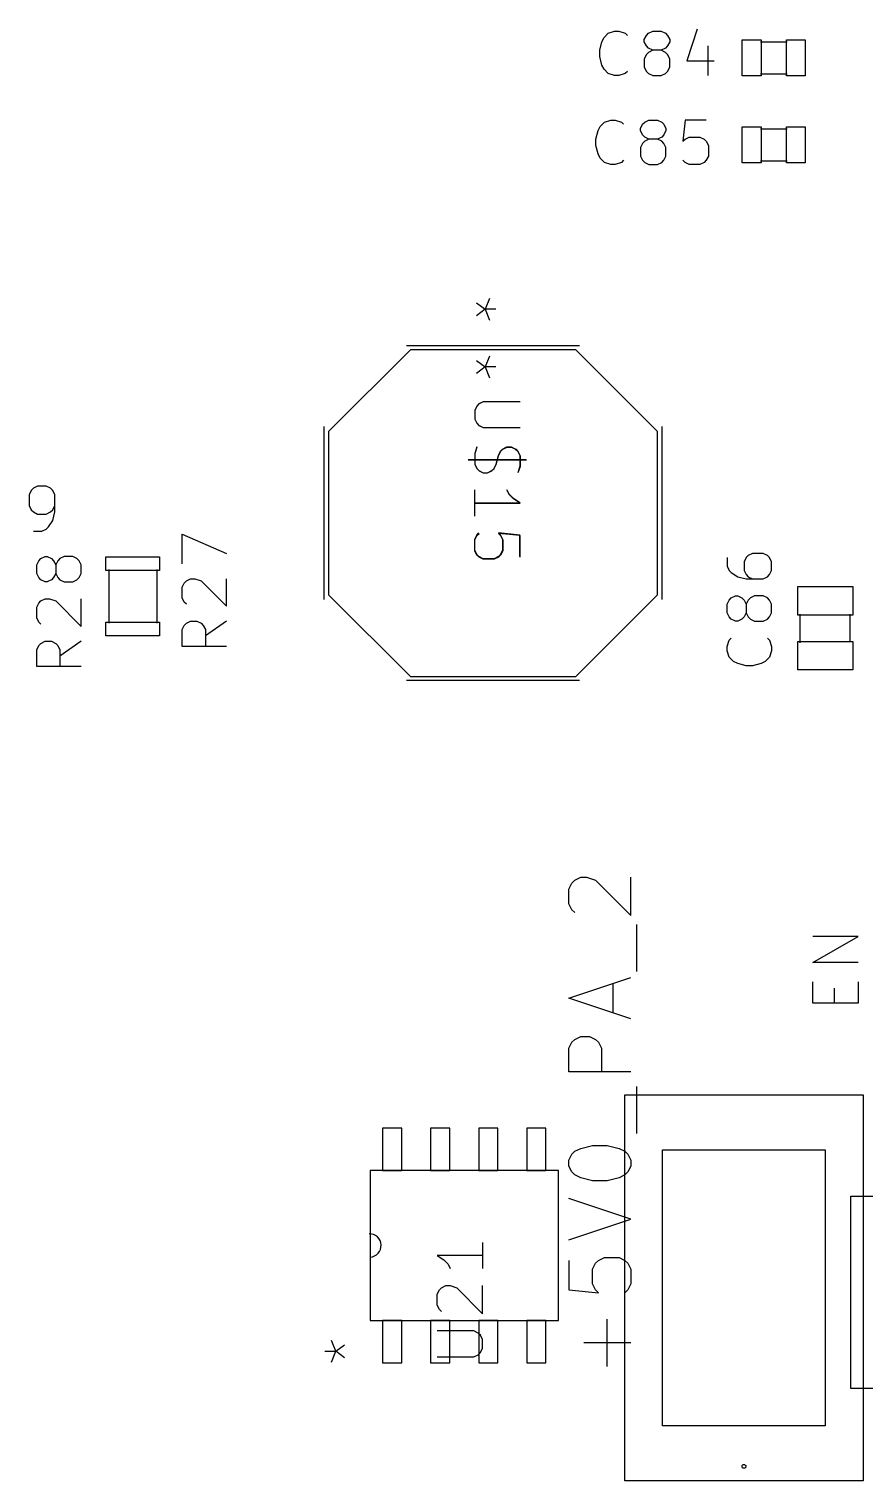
# Model space of a CAD drawing. Header units: millimetres. Extents: x 0 to 280, y 0 to 300.
# Drawn here: x 122.24 to 144.33, y 157.06 to 195.44 of the extents above; entities that cross this region are included whole.
import ezdxf

# ---------------------------------------------------------------- set-up
doc = ezdxf.new("R2010")
doc.units = ezdxf.units.MM
doc.layers.add('F.Fab', color=9, linetype='CONTINUOUS', true_color=0xafafaf)
doc.layers.add('F.Silkscreen', color=41, linetype='CONTINUOUS', true_color=0xf2eda1)

msp = doc.modelspace()

# ---------------------------------------------------------------- linework, layer by layer
at = {"layer": 'F.Fab', "linetype": 'CONTINUOUS'}
for p, q in [((141.0818, 194.2001), (141.0818, 195.1501)), ((141.0818, 195.1501), (141.5819, 195.1501)), ((141.564, 195.102), (142.276, 195.102)), ((141.5819, 195.1501), (141.5819, 194.2001)), ((142.2502, 194.2001), (142.2502, 195.1501)), ((142.2502, 195.1501), (142.7503, 195.1501)), ((142.7503, 195.1501), (142.7503, 194.2001)), ((141.564, 194.251), (142.276, 194.251)), ((141.5819, 194.2001), (141.0818, 194.2001)), ((142.7503, 194.2001), (142.2502, 194.2001)), ((141.0818, 191.9001), (141.0818, 192.8501)), ((141.0818, 192.8501), (141.5819, 192.8501)), ((141.564, 192.802), (142.276, 192.802)), ((141.5819, 192.8501), (141.5819, 191.9001)), ((142.2502, 191.9001), (142.2502, 192.8501)), ((142.2502, 192.8501), (142.7503, 192.8501)), ((142.7503, 192.8501), (142.7503, 191.9001)), ((141.564, 191.951), (142.276, 191.951)), ((141.5819, 191.9001), (141.0818, 191.9001)), ((142.7503, 191.9001), (142.2502, 191.9001)), ((132.3156, 186.958), (130.1566, 184.799)), ((136.6844, 186.958), (132.3156, 186.958)), ((138.8434, 184.799), (136.6844, 186.958)), ((134.062232, 186.67443), (134.289623, 186.503888)), ((134.062232, 186.67443), (134.289623, 186.503888)), ((134.403318, 186.788126), (134.289623, 186.503888)), ((134.403318, 186.788126), (134.289623, 186.503888)), ((134.289623, 186.503888), (134.062232, 186.333345)), ((134.289623, 186.503888), (134.062232, 186.333345)), ((134.573861, 186.503888), (134.289623, 186.503888)), ((134.289623, 186.503888), (134.403318, 186.219649)), ((134.573861, 186.503888), (134.289623, 186.503888)), ((134.289623, 186.503888), (134.403318, 186.219649)), ((134.071909, 185.468535), (134.015061, 185.35484)), ((134.072448, 185.470019), (134.015382, 185.355889)), ((134.128756, 185.525383), (134.071909, 185.468535)), ((134.129513, 185.527085), (134.072448, 185.470019)), ((134.242451, 185.58223), (134.128756, 185.525383)), ((134.243644, 185.58415), (134.129513, 185.527085)), ((135.208861, 185.58223), (134.242451, 185.58223)), ((135.213754, 185.58415), (134.243644, 185.58415)), ((134.015061, 185.35484), (134.015061, 185.127449)), ((134.015061, 185.127449), (134.071909, 185.013754)), ((134.015382, 185.355889), (134.015382, 185.127627)), ((134.015382, 185.127627), (134.072448, 185.013497)), ((134.071909, 185.013754), (134.128756, 184.956907)), ((134.072448, 185.013497), (134.129513, 184.956431)), ((130.1566, 184.799), (130.1566, 180.481)), ((134.128756, 184.956907), (134.242451, 184.900059)), ((134.129513, 184.956431), (134.243644, 184.899366)), ((134.242451, 184.900059), (135.208861, 184.900059)), ((134.243644, 184.899366), (135.213754, 184.899366)), ((138.8434, 180.481), (138.8434, 184.799)), ((134.071909, 184.38843), (134.015061, 184.217887)), ((134.072448, 184.385778), (134.015382, 184.214582)), ((134.640385, 184.16104), (134.697232, 184.274735)), ((134.643101, 184.157517), (134.700166, 184.271648)), ((134.697232, 184.274735), (134.75408, 184.331582)), ((134.700166, 184.271648), (134.757232, 184.328713)), ((134.75408, 184.331582), (134.867775, 184.38843)), ((134.757232, 184.328713), (134.871362, 184.385778)), ((134.867775, 184.38843), (134.98147, 184.38843)), ((134.871362, 184.385778), (134.985493, 184.385778)), ((134.98147, 184.38843), (135.095166, 184.331582)), ((134.985493, 184.385778), (135.099624, 184.328713)), ((135.095166, 184.331582), (135.152013, 184.274735)), ((135.099624, 184.328713), (135.156689, 184.271648)), ((135.152013, 184.274735), (135.208861, 184.16104)), ((135.156689, 184.271648), (135.213754, 184.157517)), ((135.38495, 184.043386), (133.844186, 184.043386)), ((135.379404, 184.047344), (133.844518, 184.047344)), ((134.015061, 184.217887), (134.015061, 183.933649)), ((134.015061, 183.933649), (134.071909, 183.819954)), ((134.015382, 184.214582), (134.015382, 183.929256)), ((134.015382, 183.929256), (134.072448, 183.815125)), ((134.526689, 183.819954), (134.583537, 183.933649)), ((134.52897, 183.815125), (134.586036, 183.929256)), ((134.583537, 183.933649), (134.640385, 184.16104)), ((134.586036, 183.929256), (134.643101, 184.157517)), ((135.208861, 183.876801), (135.152013, 183.706259)), ((135.213754, 183.87219), (135.156689, 183.700994)), ((135.208861, 184.16104), (135.208861, 183.876801)), ((135.213754, 184.157517), (135.213754, 183.87219)), ((134.071909, 183.819954), (134.128756, 183.763106)), ((134.072448, 183.815125), (134.129513, 183.75806)), ((134.128756, 183.763106), (134.242451, 183.706259)), ((134.129513, 183.75806), (134.243644, 183.700994)), ((134.242451, 183.706259), (134.356147, 183.706259)), ((134.243644, 183.700994), (134.357774, 183.700994)), ((134.356147, 183.706259), (134.469842, 183.763106)), ((134.357774, 183.700994), (134.471905, 183.75806)), ((134.469842, 183.763106), (134.526689, 183.819954)), ((134.471905, 183.75806), (134.52897, 183.815125)), ((134.015061, 182.569307), (134.015061, 183.251478)), ((134.015382, 182.559687), (134.015382, 183.244471)), ((134.924623, 183.137783), (134.867775, 183.251478)), ((134.928428, 183.130341), (134.871362, 183.244471)), ((135.038318, 183.024088), (134.924623, 183.137783)), ((135.042558, 183.01621), (134.928428, 183.130341)), ((134.015061, 182.910392), (135.208861, 182.910392)), ((134.015382, 182.902079), (135.213754, 182.902079)), ((135.208861, 182.910392), (135.038318, 183.024088)), ((135.213754, 182.902079), (135.042558, 183.01621)), ((134.015061, 181.943983), (134.071909, 182.057678)), ((134.015061, 181.659745), (134.015061, 181.943983)), ((134.015382, 181.931968), (134.072448, 182.046099)), ((134.015382, 181.646642), (134.015382, 181.931968)), ((134.071909, 182.057678), (134.128756, 182.114526)), ((134.072448, 182.046099), (134.129513, 182.103164)), ((135.208861, 182.057678), (134.640385, 182.114526)), ((134.640385, 182.114526), (134.697232, 182.057678)), ((135.213754, 182.046099), (134.643101, 182.103164)), ((134.643101, 182.103164), (134.700166, 182.046099)), ((134.697232, 182.057678), (134.75408, 181.943983)), ((134.700166, 182.046099), (134.757232, 181.931968)), ((134.75408, 181.943983), (134.75408, 181.659745)), ((134.757232, 181.931968), (134.757232, 181.646642)), ((135.208861, 181.489202), (135.208861, 182.057678)), ((135.213754, 181.475446), (135.213754, 182.046099)), ((134.071909, 181.54605), (134.015061, 181.659745)), ((134.072448, 181.532511), (134.015382, 181.646642)), ((134.128756, 181.489202), (134.071909, 181.54605)), ((134.697232, 181.54605), (134.640385, 181.489202)), ((134.75408, 181.659745), (134.697232, 181.54605)), ((134.757232, 181.646642), (134.700166, 181.532511)), ((124.2688, 181.1258), (124.2688, 181.4814)), ((124.2688, 181.4814), (125.6912, 181.4814)), ((125.6912, 181.4814), (125.6912, 181.1258)), ((134.129513, 181.475446), (134.072448, 181.532511)), ((134.242451, 181.432355), (134.128756, 181.489202)), ((134.243644, 181.41838), (134.129513, 181.475446)), ((134.526689, 181.432355), (134.242451, 181.432355)), ((134.52897, 181.41838), (134.243644, 181.41838)), ((134.640385, 181.489202), (134.526689, 181.432355)), ((134.643101, 181.475446), (134.52897, 181.41838)), ((134.700166, 181.532511), (134.643101, 181.475446)), ((125.6912, 181.1258), (124.2688, 181.1258)), ((124.345, 181.1512), (124.345, 179.7288)), ((125.615, 181.1512), (125.615, 179.7288)), ((130.1566, 180.481), (132.3156, 178.322)), ((136.6844, 178.322), (138.8434, 180.481)), ((142.5538, 179.9456), (142.5538, 180.6957)), ((142.5538, 180.6957), (144.0039, 180.6957)), ((144.0039, 180.6957), (144.0039, 179.9456)), ((124.2688, 179.3986), (124.2688, 179.7542)), ((124.2688, 179.7542), (125.6912, 179.7542)), ((125.6912, 179.7542), (125.6912, 179.3986)), ((144.0039, 179.9456), (142.5538, 179.9456)), ((142.62, 179.209), (142.62, 179.971)), ((143.94, 179.234), (143.94, 179.971)), ((125.6912, 179.3986), (124.2688, 179.3986)), ((142.5538, 178.4978), (142.5538, 179.2479)), ((142.5538, 179.2479), (144.0039, 179.2479)), ((144.0039, 179.2479), (144.0039, 178.4978)), ((144.0039, 178.4978), (142.5538, 178.4978)), ((132.3156, 178.322), (136.6844, 178.322)), ((136.506657, 172.701765), (136.58455, 172.857551)), ((136.58455, 172.857551), (136.662444, 172.935445)), ((136.662444, 172.935445), (136.81823, 173.013338)), ((136.81823, 173.013338), (136.974017, 173.013338)), ((136.974017, 173.013338), (137.207697, 172.935445)), ((137.207697, 172.935445), (138.142417, 172.000725)), ((138.142417, 172.000725), (138.142417, 173.013338)), ((136.506657, 172.312298), (136.506657, 172.701765)), ((136.58455, 172.156511), (136.506657, 172.312298)), ((136.662444, 172.078618), (136.58455, 172.156511)), ((138.298204, 170.520752), (138.298204, 171.767045)), ((142.951544, 170.763388), (144.147544, 171.446817)), ((144.147544, 171.446817), (142.951544, 171.446817)), ((144.147544, 170.763388), (142.951544, 170.763388)), ((136.506657, 169.819712), (138.142417, 170.364965)), ((137.675057, 169.430245), (137.675057, 170.209178)), ((142.951544, 169.681293), (142.951544, 170.250817)), ((143.521068, 169.681293), (143.521068, 170.07996)), ((144.147544, 170.250817), (144.147544, 169.681293)), ((138.142417, 169.274458), (136.506657, 169.819712)), ((144.147544, 169.681293), (142.951544, 169.681293)), ((136.506657, 168.495525), (136.58455, 168.651312)), ((136.506657, 167.872378), (136.506657, 168.495525)), ((136.58455, 168.651312), (136.662444, 168.729205)), ((136.662444, 168.729205), (136.81823, 168.807098)), ((136.81823, 168.807098), (137.05191, 168.807098)), ((137.05191, 168.807098), (137.207697, 168.729205)), ((137.207697, 168.729205), (137.28559, 168.651312)), ((137.28559, 168.651312), (137.363484, 168.495525)), ((137.363484, 168.495525), (137.363484, 167.872378)), ((138.142417, 167.872378), (136.506657, 167.872378)), ((138.298204, 166.236619), (138.298204, 167.482912)), ((137.98, 167.265), (144.28, 167.265)), ((137.98, 157.055), (137.98, 167.265)), ((144.28, 167.265), (144.28, 157.055)), ((131.581, 166.3788), (131.581, 165.2612)), ((132.089, 166.3788), (131.581, 166.3788)), ((132.089, 165.2612), (132.089, 166.3788)), ((132.851, 166.3788), (132.851, 165.2612)), ((133.359, 166.3788), (132.851, 166.3788)), ((133.359, 165.2612), (133.359, 166.3788)), ((134.121, 166.3788), (134.121, 165.2612)), ((134.629, 166.3788), (134.121, 166.3788)), ((134.629, 165.2612), (134.629, 166.3788)), ((135.391, 166.3788), (135.391, 165.2612)), ((135.899, 166.3788), (135.391, 166.3788)), ((135.899, 165.2612), (135.899, 166.3788)), ((136.662444, 165.769258), (136.81823, 165.847152)), ((136.81823, 165.847152), (137.129804, 165.925045)), ((137.129804, 165.925045), (137.51927, 165.925045)), ((137.51927, 165.925045), (137.830844, 165.847152)), ((137.830844, 165.847152), (137.98663, 165.769258)), ((138.98, 165.81), (143.28, 165.81)), ((138.98, 158.51), (138.98, 165.81)), ((143.28, 165.81), (143.28, 158.51)), ((136.506657, 165.535578), (136.58455, 165.691365)), ((136.506657, 165.379792), (136.506657, 165.535578)), ((136.58455, 165.691365), (136.662444, 165.769258)), ((137.98663, 165.769258), (138.064524, 165.691365)), ((138.064524, 165.691365), (138.142417, 165.535578)), ((138.142417, 165.535578), (138.142417, 165.379792)), ((131.2508, 165.2612), (131.2508, 162.9752)), ((136.2292, 165.2612), (131.2508, 165.2612)), ((131.581, 165.2612), (132.089, 165.2612)), ((132.851, 165.2612), (133.359, 165.2612)), ((134.121, 165.2612), (134.629, 165.2612)), ((135.391, 165.2612), (135.899, 165.2612)), ((136.2292, 161.2988), (136.2292, 165.2612)), ((136.58455, 165.224005), (136.506657, 165.379792)), ((136.662444, 165.146112), (136.58455, 165.224005)), ((136.81823, 165.068218), (136.662444, 165.146112)), ((137.129804, 164.990325), (136.81823, 165.068218)), ((137.830844, 165.068218), (137.51927, 164.990325)), ((137.98663, 165.146112), (137.830844, 165.068218)), ((138.064524, 165.224005), (137.98663, 165.146112)), ((138.142417, 165.379792), (138.064524, 165.224005)), ((137.51927, 164.990325), (137.129804, 164.990325)), ((138.142417, 163.977712), (136.506657, 164.522965)), ((136.506657, 163.432458), (138.142417, 163.977712)), ((134.224617, 163.360312), (134.224617, 162.675528)), ((131.2508, 162.9752), (131.2508, 161.2988)), ((134.224617, 163.01792), (133.026245, 163.01792)), ((133.026245, 163.01792), (133.197441, 162.903789)), ((133.197441, 162.903789), (133.311572, 162.789659)), ((133.311572, 162.789659), (133.368637, 162.675528)), ((136.506657, 162.887205), (136.506657, 162.108271)), ((137.129804, 162.653525), (137.207697, 162.809311)), ((137.207697, 162.809311), (137.28559, 162.887205)), ((137.28559, 162.887205), (137.441377, 162.965098)), ((137.441377, 162.965098), (137.830844, 162.965098)), ((137.830844, 162.965098), (137.98663, 162.887205)), ((137.98663, 162.887205), (138.064524, 162.809311)), ((138.064524, 162.809311), (138.142417, 162.653525)), ((137.129804, 162.264058), (137.129804, 162.653525)), ((138.142417, 162.653525), (138.142417, 162.264058)), ((133.026245, 161.990744), (133.08331, 162.104874)), ((133.026245, 161.705417), (133.026245, 161.990744)), ((133.08331, 162.104874), (133.140376, 162.16194)), ((133.140376, 162.16194), (133.254506, 162.219005)), ((133.254506, 162.219005), (133.368637, 162.219005)), ((133.368637, 162.219005), (133.539833, 162.16194)), ((133.539833, 162.16194), (134.224617, 161.477156)), ((134.224617, 161.477156), (134.224617, 162.219005)), ((136.506657, 162.108271), (137.28559, 162.030378)), ((137.207697, 162.108271), (137.129804, 162.264058)), ((137.28559, 162.030378), (137.207697, 162.108271)), ((138.064524, 162.108271), (137.98663, 162.030378)), ((138.142417, 162.264058), (138.064524, 162.108271)), ((133.08331, 161.591286), (133.026245, 161.705417)), ((133.140376, 161.534221), (133.08331, 161.591286)), ((131.2508, 161.2988), (136.2292, 161.2988)), ((131.581, 161.2988), (131.581, 160.1812)), ((132.089, 161.2988), (131.581, 161.2988)), ((132.089, 160.1812), (132.089, 161.2988)), ((132.851, 161.2988), (132.851, 160.1812)), ((133.359, 161.2988), (132.851, 161.2988)), ((133.359, 160.1812), (133.359, 161.2988)), ((134.121, 161.2988), (134.121, 160.1812)), ((134.629, 161.2988), (134.121, 161.2988)), ((134.629, 160.1812), (134.629, 161.2988)), ((135.391, 161.2988), (135.391, 160.1812)), ((135.899, 161.2988), (135.391, 161.2988)), ((135.899, 160.1812), (135.899, 161.2988)), ((137.51927, 160.083044), (137.51927, 161.329338)), ((133.996356, 161.020633), (133.026245, 161.020633)), ((134.110486, 160.963568), (133.996356, 161.020633)), ((134.167552, 160.906503), (134.110486, 160.963568)), ((134.224617, 160.792372), (134.167552, 160.906503)), ((130.059338, 160.482911), (130.343576, 160.482911)), ((130.343576, 160.482911), (130.229881, 160.76715)), ((130.229881, 160.198673), (130.343576, 160.482911)), ((130.343576, 160.482911), (130.570967, 160.653454)), ((130.570967, 160.312369), (130.343576, 160.482911)), ((134.110486, 160.392915), (134.167552, 160.44998)), ((134.167552, 160.44998), (134.224617, 160.564111)), ((134.224617, 160.564111), (134.224617, 160.792372)), ((138.142417, 160.706191), (136.896124, 160.706191)), ((131.581, 160.1812), (132.089, 160.1812)), ((132.851, 160.1812), (133.359, 160.1812)), ((133.026245, 160.335849), (133.996356, 160.335849)), ((133.996356, 160.335849), (134.110486, 160.392915)), ((134.121, 160.1812), (134.629, 160.1812)), ((135.391, 160.1812), (135.899, 160.1812)), ((143.28, 158.51), (138.98, 158.51)), ((144.28, 157.055), (137.98, 157.055))]:
    msp.add_line(p, q, dxfattribs=at)
at = {"layer": 'F.Fab'}
msp.add_arc((131.2381, 163.28), 0.305064, -87.614056, 92.385944, dxfattribs=at)
at = {"layer": 'F.Silkscreen', "linetype": 'CONTINUOUS'}
for p, q in [((137.544695, 195.324347), (137.71277, 195.380372)), ((137.71277, 195.380372), (137.82482, 195.380372)), ((137.82482, 195.380372), (137.992896, 195.324347)), ((138.609172, 195.324347), (138.721223, 195.380372)), ((138.721223, 195.380372), (138.945323, 195.380372)), ((138.945323, 195.380372), (139.057374, 195.324347)), ((139.897751, 195.436398), (139.617625, 194.59602)), ((137.320594, 194.876146), (137.376619, 195.100247)), ((137.376619, 195.100247), (137.432644, 195.212297)), ((137.432644, 195.212297), (137.544695, 195.324347)), ((137.992896, 195.324347), (138.048921, 195.268322)), ((138.497122, 195.156272), (138.553147, 195.268322)), ((138.497122, 195.100247), (138.497122, 195.156272)), ((138.553147, 194.988196), (138.497122, 195.100247)), ((138.553147, 195.268322), (138.609172, 195.324347)), ((138.609172, 194.932171), (138.553147, 194.988196)), ((139.057374, 195.324347), (139.113399, 195.268322)), ((139.113399, 194.988196), (139.057374, 194.932171)), ((139.113399, 195.268322), (139.169424, 195.156272)), ((139.169424, 195.100247), (139.113399, 194.988196)), ((139.169424, 195.156272), (139.169424, 195.100247)), ((140.177877, 194.988196), (140.177877, 194.203844)), ((137.320594, 194.708071), (137.320594, 194.876146)), ((137.376619, 194.48397), (137.320594, 194.708071)), ((138.553147, 194.764096), (138.497122, 194.652046)), ((138.497122, 194.652046), (138.497122, 194.427945)), ((138.609172, 194.820121), (138.553147, 194.764096)), ((138.721223, 194.876146), (138.609172, 194.932171)), ((138.721223, 194.876146), (138.609172, 194.820121)), ((138.945323, 194.876146), (138.721223, 194.876146)), ((139.057374, 194.932171), (138.945323, 194.876146)), ((139.057374, 194.820121), (138.945323, 194.876146)), ((139.113399, 194.764096), (139.057374, 194.820121)), ((139.169424, 194.652046), (139.113399, 194.764096)), ((139.169424, 194.427945), (139.169424, 194.652046)), ((139.617625, 194.59602), (140.345952, 194.59602)), ((137.432644, 194.37192), (137.376619, 194.48397)), ((137.544695, 194.25987), (137.432644, 194.37192)), ((137.71277, 194.203844), (137.544695, 194.25987)), ((137.992896, 194.25987), (137.82482, 194.203844)), ((138.048921, 194.315895), (137.992896, 194.25987)), ((138.497122, 194.427945), (138.553147, 194.315895)), ((138.553147, 194.315895), (138.609172, 194.25987)), ((138.609172, 194.25987), (138.721223, 194.203844)), ((138.945323, 194.203844), (139.057374, 194.25987)), ((139.057374, 194.25987), (139.113399, 194.315895)), ((139.113399, 194.315895), (139.169424, 194.427945)), ((137.82482, 194.203844), (137.71277, 194.203844)), ((138.721223, 194.203844), (138.945323, 194.203844)), ((137.220594, 192.526146), (137.276619, 192.750247)), ((137.276619, 192.750247), (137.332644, 192.862297)), ((137.332644, 192.862297), (137.444695, 192.974347)), ((137.444695, 192.974347), (137.61277, 193.030372)), ((137.61277, 193.030372), (137.72482, 193.030372)), ((137.72482, 193.030372), (137.892896, 192.974347)), ((137.892896, 192.974347), (137.948921, 192.918322)), ((138.397122, 192.806272), (138.453147, 192.918322)), ((138.397122, 192.750247), (138.397122, 192.806272)), ((138.453147, 192.638196), (138.397122, 192.750247)), ((138.453147, 192.918322), (138.509172, 192.974347)), ((138.509172, 192.974347), (138.621223, 193.030372)), ((138.621223, 193.030372), (138.845323, 193.030372)), ((138.845323, 193.030372), (138.957374, 192.974347)), ((138.957374, 192.974347), (139.013399, 192.918322)), ((139.013399, 192.918322), (139.069424, 192.806272)), ((139.069424, 192.750247), (139.013399, 192.638196)), ((139.069424, 192.806272), (139.069424, 192.750247)), ((139.57365, 193.030372), (139.517625, 192.470121)), ((140.133902, 193.030372), (139.57365, 193.030372)), ((137.220594, 192.358071), (137.220594, 192.526146)), ((137.276619, 192.13397), (137.220594, 192.358071)), ((138.453147, 192.414096), (138.397122, 192.302046)), ((138.397122, 192.302046), (138.397122, 192.077945)), ((138.509172, 192.582171), (138.453147, 192.638196)), ((138.509172, 192.470121), (138.453147, 192.414096)), ((138.621223, 192.526146), (138.509172, 192.582171)), ((138.621223, 192.526146), (138.509172, 192.470121)), ((138.845323, 192.526146), (138.621223, 192.526146)), ((138.957374, 192.582171), (138.845323, 192.526146)), ((138.957374, 192.470121), (138.845323, 192.526146)), ((139.013399, 192.638196), (138.957374, 192.582171)), ((139.013399, 192.414096), (138.957374, 192.470121)), ((139.069424, 192.302046), (139.013399, 192.414096)), ((139.069424, 192.077945), (139.069424, 192.302046)), ((139.517625, 192.470121), (139.57365, 192.526146)), ((139.57365, 192.526146), (139.685701, 192.582171)), ((139.685701, 192.582171), (139.965826, 192.582171)), ((139.965826, 192.582171), (140.077877, 192.526146)), ((140.077877, 192.526146), (140.133902, 192.470121)), ((140.133902, 192.470121), (140.189927, 192.358071)), ((140.189927, 192.358071), (140.189927, 192.077945)), ((137.332644, 192.02192), (137.276619, 192.13397)), ((137.444695, 191.90987), (137.332644, 192.02192)), ((137.61277, 191.853844), (137.444695, 191.90987)), ((137.892896, 191.90987), (137.72482, 191.853844)), ((137.948921, 191.965895), (137.892896, 191.90987)), ((138.397122, 192.077945), (138.453147, 191.965895)), ((138.453147, 191.965895), (138.509172, 191.90987)), ((138.509172, 191.90987), (138.621223, 191.853844)), ((138.845323, 191.853844), (138.957374, 191.90987)), ((138.957374, 191.90987), (139.013399, 191.965895)), ((139.013399, 191.965895), (139.069424, 192.077945)), ((139.57365, 191.90987), (139.517625, 191.965895)), ((139.685701, 191.853844), (139.57365, 191.90987)), ((140.077877, 191.90987), (139.965826, 191.853844)), ((140.133902, 191.965895), (140.077877, 191.90987)), ((140.189927, 192.077945), (140.133902, 191.965895)), ((137.72482, 191.853844), (137.61277, 191.853844)), ((138.621223, 191.853844), (138.845323, 191.853844)), ((139.965826, 191.853844), (139.685701, 191.853844)), ((134.062232, 188.19843), (134.289623, 188.027888)), ((134.062232, 188.19843), (134.289623, 188.027888)), ((134.403318, 188.312126), (134.289623, 188.027888)), ((134.403318, 188.312126), (134.289623, 188.027888)), ((134.289623, 188.027888), (134.062232, 187.857345)), ((134.289623, 188.027888), (134.062232, 187.857345)), ((134.573861, 188.027888), (134.289623, 188.027888)), ((134.289623, 188.027888), (134.403318, 187.743649)), ((134.573861, 188.027888), (134.289623, 188.027888)), ((134.289623, 188.027888), (134.403318, 187.743649)), ((136.786, 187.0596), (132.214, 187.0596)), ((130.0296, 184.926), (130.0296, 180.354)), ((138.9704, 180.354), (138.9704, 184.926)), ((122.296722, 183.239966), (122.239874, 183.12627)), ((122.239874, 183.12627), (122.239874, 182.842032)), ((122.353569, 183.296813), (122.296722, 183.239966)), ((122.467264, 183.353661), (122.353569, 183.296813)), ((122.694655, 183.353661), (122.467264, 183.353661)), ((122.80835, 183.296813), (122.694655, 183.353661)), ((122.865198, 183.239966), (122.80835, 183.296813)), ((122.922045, 183.12627), (122.865198, 183.239966)), ((122.922045, 182.671489), (122.922045, 183.12627)), ((122.239874, 182.842032), (122.296722, 182.728337)), ((122.296722, 182.728337), (122.353569, 182.671489)), ((122.80835, 182.671489), (122.865198, 182.728337)), ((122.865198, 182.728337), (122.922045, 182.842032)), ((122.353569, 182.671489), (122.467264, 182.614642)), ((122.467264, 182.614642), (122.694655, 182.614642)), ((122.694655, 182.614642), (122.80835, 182.671489)), ((122.751503, 182.273556), (122.865198, 182.444099)), ((122.865198, 182.444099), (122.922045, 182.671489)), ((122.353569, 182.159861), (122.58096, 182.159861)), ((122.58096, 182.159861), (122.694655, 182.216709)), ((122.694655, 182.216709), (122.751503, 182.273556)), ((126.284627, 181.2966), (126.284627, 182.080952)), ((126.284627, 182.080952), (127.461155, 181.576726)), ((141.356928, 181.574927), (141.244878, 181.518902)), ((141.637054, 181.574927), (141.356928, 181.574927)), ((141.749104, 181.518902), (141.637054, 181.574927)), ((122.441164, 181.270304), (122.497189, 181.382355)), ((122.441164, 181.046204), (122.441164, 181.270304)), ((122.497189, 181.382355), (122.553214, 181.43838)), ((122.553214, 181.43838), (122.665264, 181.494405)), ((122.665264, 181.494405), (122.721289, 181.494405)), ((122.721289, 181.494405), (122.83334, 181.43838)), ((122.83334, 181.43838), (122.889365, 181.382355)), ((122.889365, 181.382355), (122.94539, 181.270304)), ((123.001415, 181.382355), (122.94539, 181.270304)), ((122.94539, 181.270304), (122.94539, 181.046204)), ((123.05744, 181.43838), (123.001415, 181.382355)), ((123.169491, 181.494405), (123.05744, 181.43838)), ((123.393591, 181.494405), (123.169491, 181.494405)), ((123.505641, 181.43838), (123.393591, 181.494405)), ((123.561667, 181.382355), (123.505641, 181.43838)), ((123.617692, 181.270304), (123.561667, 181.382355)), ((123.617692, 181.046204), (123.617692, 181.270304)), ((140.684627, 181.462877), (140.684627, 181.238776)), ((140.684627, 181.238776), (140.740652, 181.126726)), ((141.188853, 181.462877), (141.132828, 181.350826)), ((141.132828, 181.350826), (141.132828, 181.126726)), ((141.244878, 181.518902), (141.188853, 181.462877)), ((141.80513, 181.462877), (141.749104, 181.518902)), ((141.861155, 181.350826), (141.80513, 181.462877)), ((141.861155, 181.126726), (141.861155, 181.350826)), ((122.497189, 180.934153), (122.441164, 181.046204)), ((122.553214, 180.878128), (122.497189, 180.934153)), ((122.665264, 180.822103), (122.553214, 180.878128)), ((122.721289, 180.822103), (122.665264, 180.822103)), ((122.83334, 180.878128), (122.721289, 180.822103)), ((122.889365, 180.934153), (122.83334, 180.878128)), ((122.94539, 181.046204), (122.889365, 180.934153)), ((122.94539, 181.046204), (123.001415, 180.934153)), ((123.001415, 180.934153), (123.05744, 180.878128)), ((123.05744, 180.878128), (123.169491, 180.822103)), ((123.169491, 180.822103), (123.393591, 180.822103)), ((123.393591, 180.822103), (123.505641, 180.878128)), ((123.505641, 180.878128), (123.561667, 180.934153)), ((123.561667, 180.934153), (123.617692, 181.046204)), ((126.284627, 180.680323), (126.340652, 180.792374)), ((126.340652, 180.792374), (126.396677, 180.848399)), ((126.396677, 180.848399), (126.508727, 180.904424)), ((126.508727, 180.904424), (126.620778, 180.904424)), ((126.620778, 180.904424), (126.788853, 180.848399)), ((126.788853, 180.848399), (127.461155, 180.176097)), ((127.461155, 180.176097), (127.461155, 180.904424)), ((140.740652, 181.126726), (140.796677, 181.070701)), ((140.796677, 181.070701), (140.964752, 180.95865)), ((140.964752, 180.95865), (141.188853, 180.902625)), ((141.132828, 181.126726), (141.188853, 181.014675)), ((141.188853, 181.014675), (141.244878, 180.95865)), ((141.188853, 180.902625), (141.637054, 180.902625)), ((141.244878, 180.95865), (141.356928, 180.902625)), ((141.637054, 180.902625), (141.749104, 180.95865)), ((141.749104, 180.95865), (141.80513, 181.014675)), ((141.80513, 181.014675), (141.861155, 181.126726)), ((126.284627, 180.400198), (126.284627, 180.680323)), ((126.340652, 180.288147), (126.284627, 180.400198)), ((140.740652, 180.342374), (140.796677, 180.398399)), ((140.796677, 180.398399), (140.908727, 180.454424)), ((140.908727, 180.454424), (140.964752, 180.454424)), ((140.964752, 180.454424), (141.076803, 180.398399)), ((141.076803, 180.398399), (141.132828, 180.342374)), ((141.300903, 180.398399), (141.244878, 180.342374)), ((141.412954, 180.454424), (141.300903, 180.398399)), ((141.637054, 180.454424), (141.412954, 180.454424)), ((141.749104, 180.398399), (141.637054, 180.454424)), ((141.80513, 180.342374), (141.749104, 180.398399)), ((122.441164, 180.149801), (122.497189, 180.261852)), ((122.441164, 179.869676), (122.441164, 180.149801)), ((122.497189, 180.261852), (122.553214, 180.317877)), ((122.553214, 180.317877), (122.665264, 180.373902)), ((122.665264, 180.373902), (122.777315, 180.373902)), ((122.777315, 180.373902), (122.94539, 180.317877)), ((122.94539, 180.317877), (123.617692, 179.645575)), ((123.617692, 179.645575), (123.617692, 180.373902)), ((126.396677, 180.232122), (126.340652, 180.288147)), ((140.684627, 180.230323), (140.740652, 180.342374)), ((140.684627, 180.006223), (140.684627, 180.230323)), ((141.132828, 180.342374), (141.188853, 180.230323)), ((141.244878, 180.342374), (141.188853, 180.230323)), ((141.188853, 180.230323), (141.188853, 180.006223)), ((141.861155, 180.230323), (141.80513, 180.342374)), ((141.861155, 180.006223), (141.861155, 180.230323)), ((122.497189, 179.757625), (122.441164, 179.869676)), ((122.553214, 179.7016), (122.497189, 179.757625)), ((126.284627, 179.55982), (126.340652, 179.671871)), ((126.340652, 179.671871), (126.396677, 179.727896)), ((126.396677, 179.727896), (126.508727, 179.783921)), ((126.508727, 179.783921), (126.676803, 179.783921)), ((126.676803, 179.783921), (126.788853, 179.727896)), ((126.788853, 179.727896), (126.844878, 179.671871)), ((126.844878, 179.671871), (126.900903, 179.55982)), ((127.461155, 179.783921), (126.900903, 179.391745)), ((140.740652, 179.894172), (140.684627, 180.006223)), ((140.796677, 179.838147), (140.740652, 179.894172)), ((140.908727, 179.782122), (140.796677, 179.838147)), ((140.964752, 179.782122), (140.908727, 179.782122)), ((141.076803, 179.838147), (140.964752, 179.782122)), ((141.132828, 179.894172), (141.076803, 179.838147)), ((141.188853, 180.006223), (141.132828, 179.894172)), ((141.188853, 180.006223), (141.244878, 179.894172)), ((141.244878, 179.894172), (141.300903, 179.838147)), ((141.300903, 179.838147), (141.412954, 179.782122)), ((141.412954, 179.782122), (141.637054, 179.782122)), ((141.637054, 179.782122), (141.749104, 179.838147)), ((141.749104, 179.838147), (141.80513, 179.894172)), ((141.80513, 179.894172), (141.861155, 180.006223)), ((122.553214, 179.197374), (122.665264, 179.253399)), ((122.665264, 179.253399), (122.83334, 179.253399)), ((122.83334, 179.253399), (122.94539, 179.197374)), ((123.617692, 179.253399), (123.05744, 178.861223)), ((126.284627, 179.111619), (126.284627, 179.55982)), ((126.900903, 179.55982), (126.900903, 179.111619)), ((140.684627, 179.10982), (140.740652, 179.277896)), ((140.740652, 179.277896), (140.796677, 179.333921)), ((141.749104, 179.333921), (141.80513, 179.277896)), ((141.80513, 179.277896), (141.861155, 179.10982)), ((122.441164, 179.029298), (122.497189, 179.141349)), ((122.441164, 178.581097), (122.441164, 179.029298)), ((122.497189, 179.141349), (122.553214, 179.197374)), ((122.94539, 179.197374), (123.001415, 179.141349)), ((123.001415, 179.141349), (123.05744, 179.029298)), ((123.05744, 179.029298), (123.05744, 178.581097)), ((127.461155, 179.111619), (126.284627, 179.111619)), ((140.684627, 178.99777), (140.684627, 179.10982)), ((140.740652, 178.829695), (140.684627, 178.99777)), ((141.861155, 178.99777), (141.80513, 178.829695)), ((141.861155, 179.10982), (141.861155, 178.99777)), ((123.617692, 178.581097), (122.441164, 178.581097)), ((140.852702, 178.717644), (140.740652, 178.829695)), ((140.964752, 178.661619), (140.852702, 178.717644)), ((141.188853, 178.605594), (140.964752, 178.661619)), ((141.356928, 178.605594), (141.188853, 178.605594)), ((141.581029, 178.661619), (141.356928, 178.605594)), ((141.693079, 178.717644), (141.581029, 178.661619)), ((141.80513, 178.829695), (141.693079, 178.717644)), ((132.214, 178.2204), (136.786, 178.2204)), ((138.98, 158.51), (138.98, 165.81)), ((143.28, 165.81), (143.28, 158.51)), ((131.2508, 164.6516), (131.2508, 162.9752)), ((136.2292, 161.9084), (136.2292, 164.6516)), ((143.955, 164.58), (148.4, 164.58)), ((143.955, 159.5), (143.955, 164.58)), ((131.2508, 162.9752), (131.2508, 161.9084)), ((130.059338, 160.482911), (130.343576, 160.482911)), ((130.343576, 160.482911), (130.229881, 160.76715)), ((130.229881, 160.198673), (130.343576, 160.482911)), ((130.343576, 160.482911), (130.570967, 160.653454)), ((130.570967, 160.312369), (130.343576, 160.482911)), ((148.4, 159.5), (143.955, 159.5))]:
    msp.add_line(p, q, dxfattribs=at)
at = {"layer": 'F.Silkscreen'}
msp.add_circle((141.13, 157.44), 0.05, dxfattribs=at)
msp.add_arc((131.2381, 163.28), 0.305064, -87.614056, 92.385944, dxfattribs=at)

doc.saveas('drawing.dxf')
